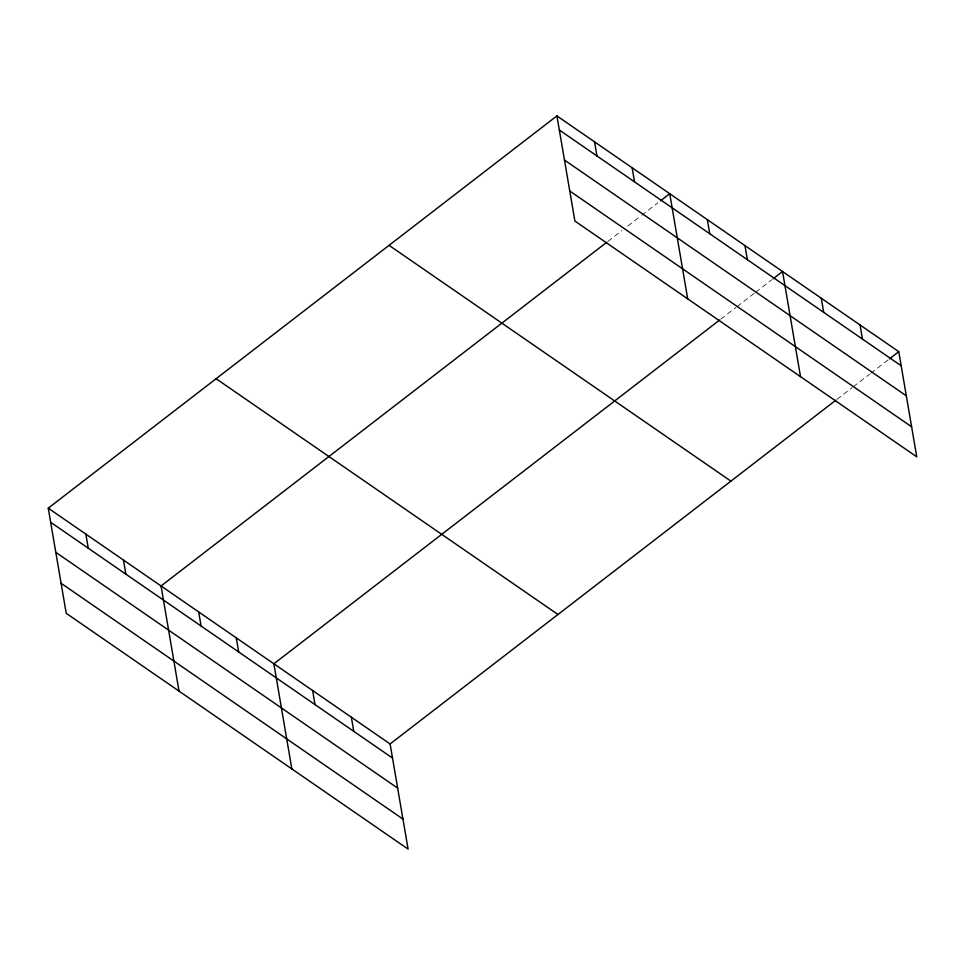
<?xml version="1.0" encoding="UTF-8"?>
<svg xmlns="http://www.w3.org/2000/svg" width="965" height="965" viewBox="0 0 965 965"><rect width="100%" height="100%" fill="white"/><g stroke="black" fill="none" stroke-linecap="round" stroke-linejoin="round"><path stroke-width="0.72" stroke-dasharray="4.83 3.62" d="M607.95 241.347L621.942 230.563M627.769 226.063L640.591 216.172M641.749 215.279L658.07 202.686M720.759 319.162L735.921 307.473M737.079 306.568L754.57 293.083M755.728 292.19L772.048 279.597M836.993 399.329L852.143 387.641M853.313 386.736L869.634 374.155M870.804 373.25L888.283 359.764"/><path stroke-width="1.45" d="M48.25 508.169L390.101 743.955L408.086 849.103L66.223 613.318L48.25 508.169L556.914 115.897L898.777 351.682L916.75 456.831L574.899 221.045L556.914 115.897M606.78 242.251L161.059 585.984L179.032 691.133M660.41 200.889L669.734 193.7L687.707 298.848M719.601 320.054L273.879 663.787L291.852 768.936M773.218 278.704L782.543 271.515L800.516 376.664M390.101 743.955L835.823 400.222M889.453 358.871L898.777 351.682M559.326 130.01L901.189 365.795M564.465 160.045L906.328 395.831M569.76 190.998L911.611 426.783M389.064 245.339L730.915 481.125M216.112 378.714L557.963 614.5M50.663 522.282L392.526 758.068M55.801 552.33L397.652 788.115M61.085 583.282L402.948 819.068M860.032 324.952L862.445 339.065M821.287 298.233L823.7 312.346M744.944 245.568L747.356 259.694M707.333 219.634L709.745 233.747M632.123 167.765L634.536 181.878M594.524 141.831L596.937 155.944M351.369 717.236L353.781 731.349M312.624 690.518L315.036 704.631M236.268 637.853L238.681 651.966M198.669 611.919L201.082 626.032M123.46 560.038L125.872 574.163M85.849 534.103L88.261 548.216"/></g></svg>
